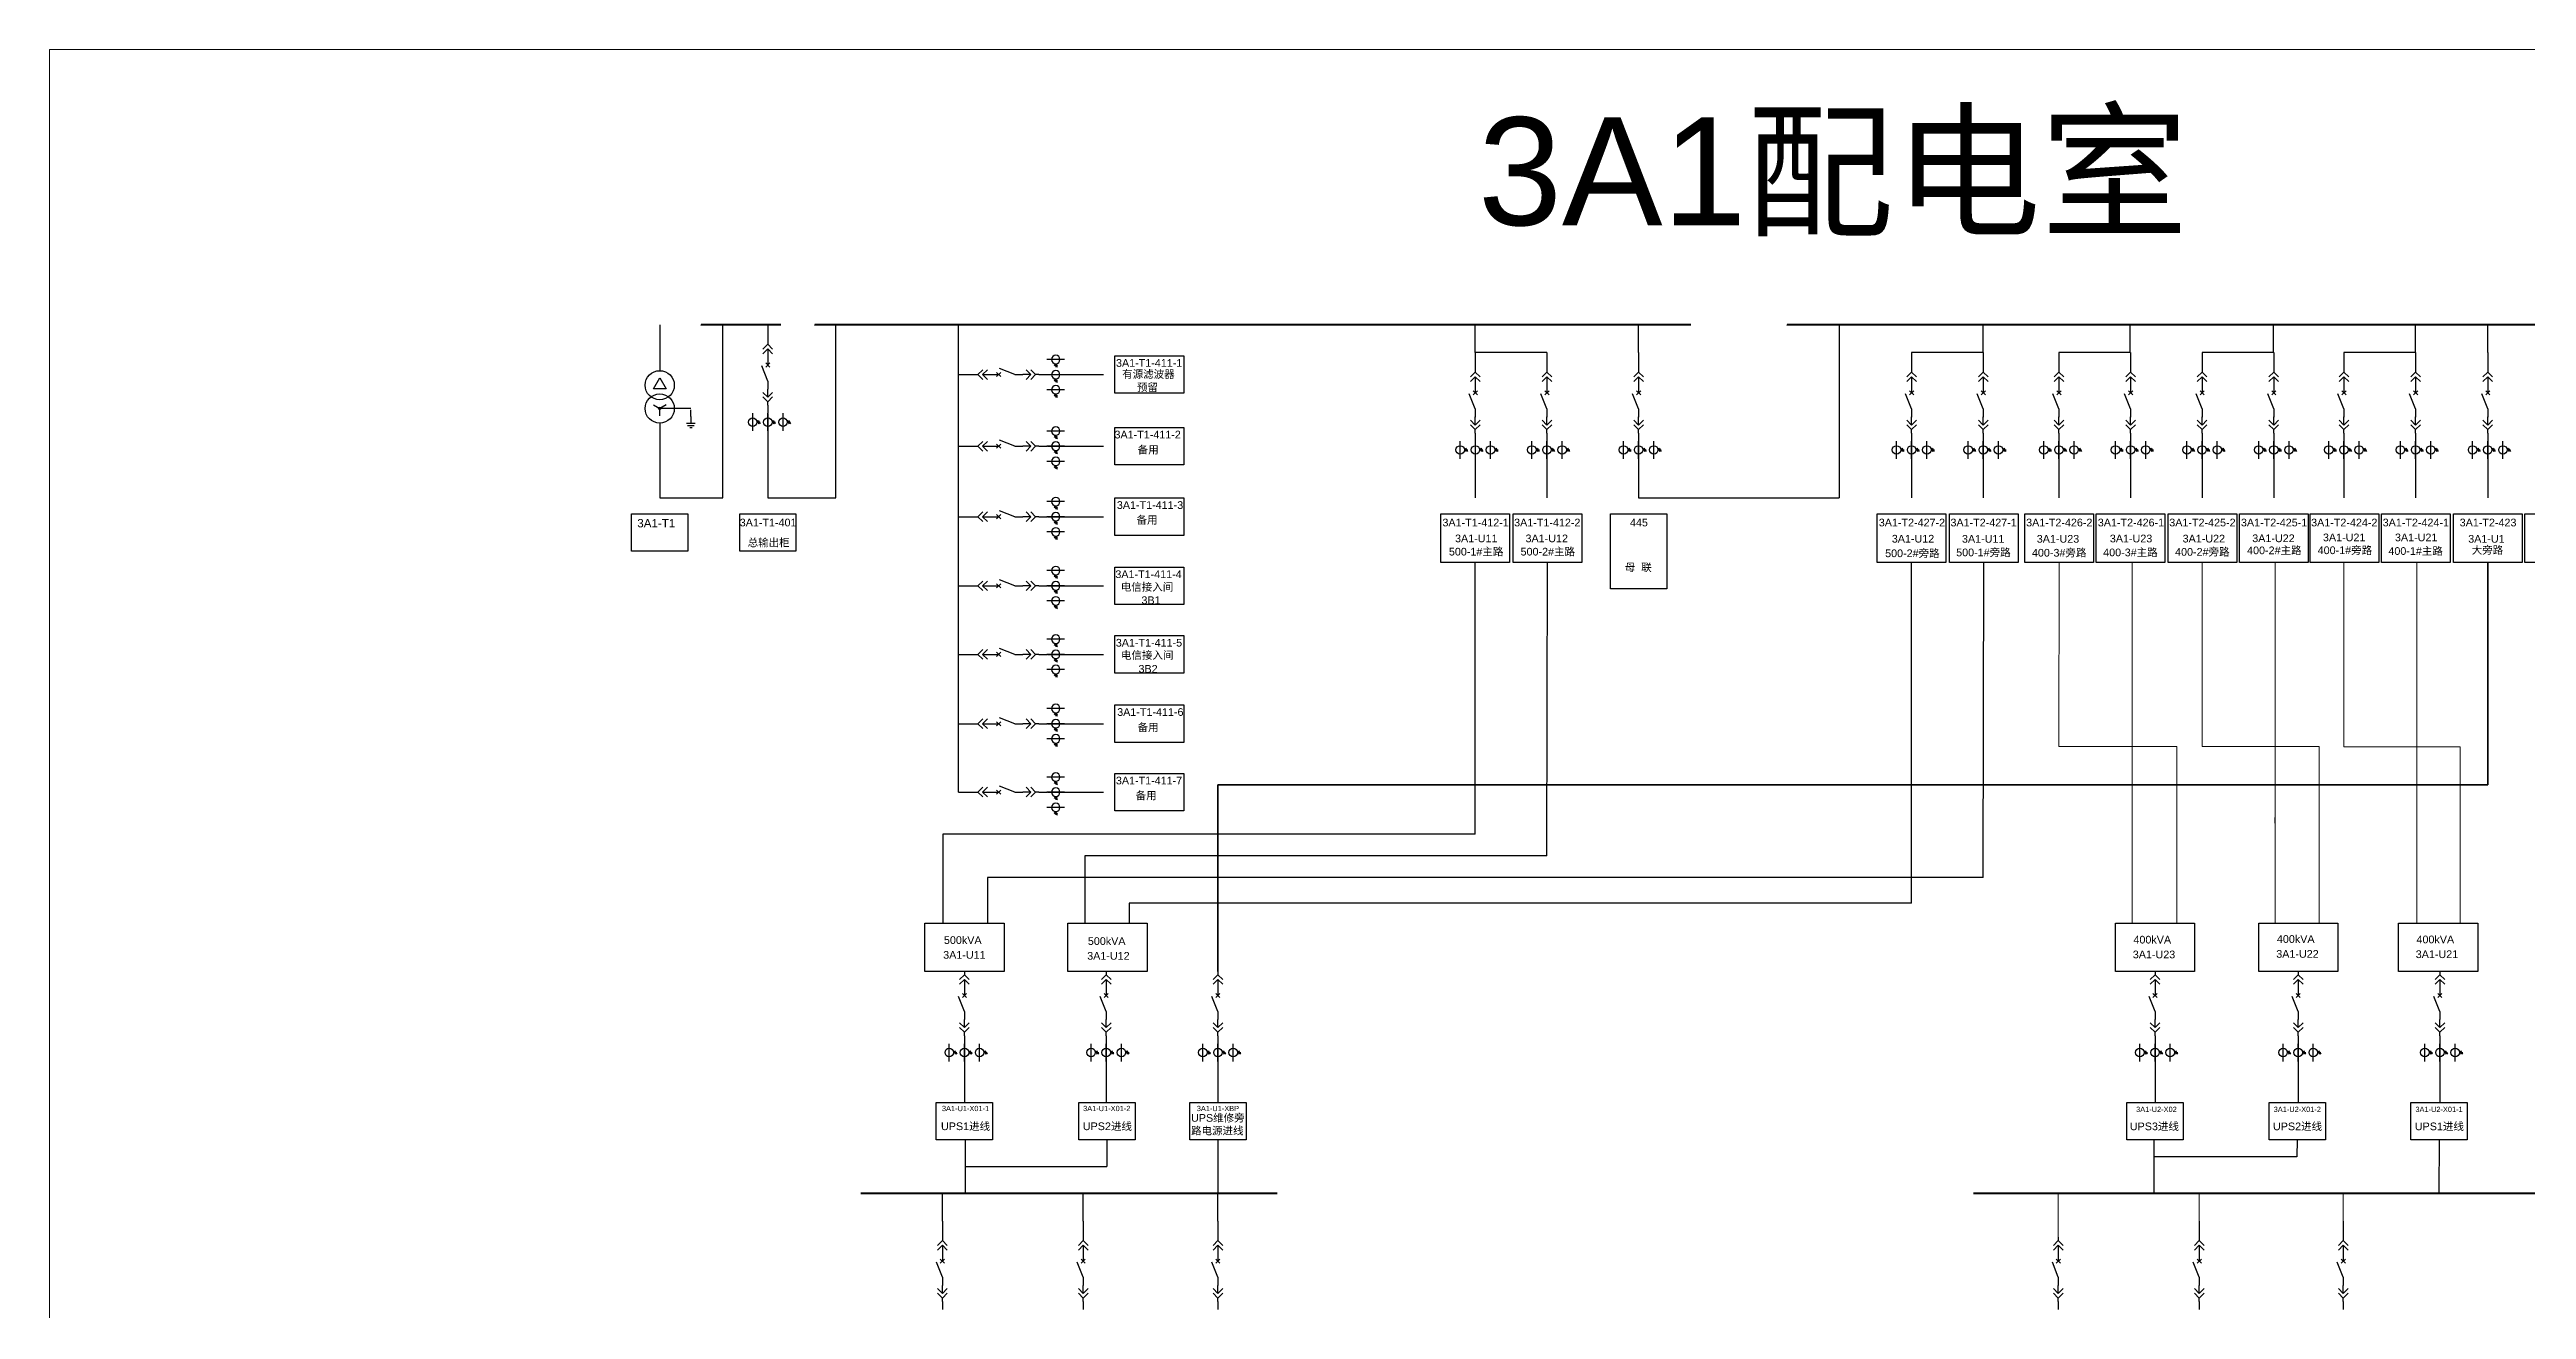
# Model space of a CAD drawing. Header units: millimetres. Extents: x 15 to 365, y 9 to 309.
# Drawn here: x 15.4 to 244.9, y 192.3 to 309.1 of the extents above; entities that cross this region are included whole.
import ezdxf
from ezdxf.enums import TextEntityAlignment as Align

# ---------------------------------------------------------------- set-up
doc = ezdxf.new("R2010")
doc.units = ezdxf.units.MM
doc.linetypes.add('CENTER', pattern=[2, 1.25, -0.25, 0.25, -0.25])
doc.linetypes.add('CONTINOUS', pattern=[0])
doc.styles.get("Standard").update_dxf_attribs({"font": 'arial.ttf'})

# ---------------------------------------------------------------- blocks, each defined once
blk = doc.blocks.new('DYDQAA05')
at = {"color": 0}
blk.add_lwpolyline([(0, 0), (0, -7)], dxfattribs=at)
blk = doc.blocks.new('DYDQAA03')
at = {"color": 0}
for points in [[(0, 0), (0, -1.5)], [(-2.1, -3.6), (0, -1.5)], [(-2.1, -5.6), (0, -3.5)], [(2.1, -3.6), (0, -1.5)], [(2.1, -5.6), (0, -3.5)], [(0, -3.5), (0, -7)]]:
    blk.add_lwpolyline(points, dxfattribs=at)
blk = doc.blocks.new('DYDQAA09')
at = {"color": 0}
blk.add_lwpolyline([(0, 0), (0, -3.5)], dxfattribs=at)
blk.add_lwpolyline([(0, 0), (0, -3.5)], dxfattribs=at)
blk.add_lwpolyline([(0, 0), (0, -3.5)], dxfattribs=at)
blk.add_lwpolyline([(0, 0), (0, -3.5)], dxfattribs=at)
blk.add_lwpolyline([(0, 0), (0, -3.5)], dxfattribs=at)
blk.add_lwpolyline([(0, 0), (0, -3.5)], dxfattribs=at)
blk.add_lwpolyline([(0, 0), (0, -3.5)], dxfattribs=at)
blk.add_lwpolyline([(0, 0), (0, -3.5)], dxfattribs=at)
blk.add_lwpolyline([(0, 0), (0, -3.5)], dxfattribs=at)
blk = doc.blocks.new('DYDQ0201')
at = {"color": 0}
for points in [[(0.9, -0.9), (-0.9, 0.9)], [(-0.9, -0.9), (0.9, 0.9)], [(0, -7), (-2.6, -0.4)]]:
    blk.add_lwpolyline(points, dxfattribs=at)
blk = doc.blocks.new('DYDQAA04')
at = {"color": 0}
for points in [[(0, -3.5), (0, 0)], [(-2.1, -1.4), (0, -3.5)], [(-2.1, -3.4), (0, -5.5)], [(2.1, -1.4), (0, -3.5)], [(2.1, -3.4), (0, -5.5)], [(0, -7), (0, -5.5)]]:
    blk.add_lwpolyline(points, dxfattribs=at)
blk = doc.blocks.new('A$C03DD39B5')
for p, q in [((417, 475), (283, 392)), ((417, 422), (283, 339)), ((350, 333), (350, 467))]:
    blk.add_line(p, q)
blk.add_lwpolyline([(700, 167), (0, 167)])
blk.add_circle((350, 167), 167)

msp = doc.modelspace()

# ---------------------------------------------------------------- linework, layer by layer
for p, q in [((71.95, 283.57, -4943.05), (71.95, 279.33, -9553.99)), ((77.81, 267.55, -9553.99), (77.81, 283.57, -7768.6)), ((88.26, 267.55, -7768.6), (88.26, 283.57, -7768.6)), ((99.62, 240.26), (99.62, 283.57, -7768.6)), ((147.5, 280.99, -9151.88), (147.5, 283.57, -7768.6)), ((162.63, 280.99, -9969.82), (162.63, 283.57, -8586.54)), ((194.55, 280.99, -9969.82), (194.55, 283.57, -8586.54)), ((208.17, 280.99, -9969.82), (208.17, 283.57, -8586.54)), ((221.44, 280.99, -9969.82), (221.44, 283.57, -8586.54)), ((234.6, 280.99, -9969.82), (234.6, 283.57, -8586.54)), ((241.29, 280.99, -9969.82), (241.29, 283.57, -8586.54)), ((154.14, 280.99, -9151.88), (147.5, 280.99, -9151.88)), ((194.56, 280.99, -9969.82), (187.92, 280.99, -9969.82)), ((208.21, 280.99, -9969.82), (201.57, 280.99, -9969.82)), ((221.47, 280.99, -9969.82), (214.83, 280.99, -9969.82)), ((234.61, 280.99, -9969.82), (227.97, 280.99, -9969.82)), ((71.36, 277.63, -9553.99), (71.95, 278.65, -9553.99)), ((71.36, 277.63, -9553.99), (71.95, 278.65, -9553.99)), ((71.95, 278.65, -9553.99), (72.54, 277.63, -9553.99)), ((107.86, 278.96, 2201.22), (109.5, 278.96, 2201.22)), ((109.5, 278.96, 2201.22), (113.07, 278.96, 2201.22)), ((72.54, 277.63, -9553.99), (71.36, 277.63, -9553.99)), ((71.36, 276.15, -9553.99), (71.95, 275.81, -9553.99)), ((71.94, 275.91, -9553.99), (71.85, 275.82, -9553.99)), ((71.98, 275.9, -9553.99), (71.85, 275.77, -9553.99)), ((72, 275.9, -9553.99), (71.86, 275.76, -9553.99)), ((71.91, 275.9, -9553.99), (71.86, 275.85, -9553.99)), ((72.03, 275.87, -9553.99), (71.88, 275.73, -9553.99)), ((72.04, 275.86, -9553.99), (71.9, 275.72, -9553.99)), ((72.05, 275.83, -9553.99), (71.93, 275.71, -9553.99)), ((72.54, 276.15, -9553.99), (71.95, 275.81, -9553.99)), ((71.95, 275.13, -9553.99), (71.95, 275.81, -9553.99)), ((74.84, 275.81, -9553.99), (71.95, 275.81, -9553.99)), ((72.05, 275.8, -9553.99), (71.95, 275.71, -9553.99)), ((71.95, 274.45, -9553.99), (71.95, 267.55, -9553.99)), ((74.43, 274.45, -9553.99), (75.24, 274.45, -9553.99)), ((74.53, 274.25, -9553.99), (75.14, 274.25, -9553.99)), ((74.74, 274.05, -9553.99), (74.94, 274.05, -9553.99)), ((81.96, 275.33, -7768.6), (81.96, 273.69, -7768.6)), ((81.96, 273.69, -7768.6), (81.96, 267.55, -7768.6)), ((107.86, 272.32, 2201.22), (109.5, 272.32, 2201.22)), ((109.5, 272.32, 2201.22), (113.07, 272.32, 2201.22)), ((147.5, 272.75, -6950.66), (147.5, 271.11, -6950.66)), ((147.5, 271.11, -6950.66), (147.5, 267.55, -6950.66)), ((154.14, 272.75, -6950.66), (154.14, 271.11, -6950.66)), ((154.14, 271.11, -6950.66), (154.14, 267.55, -6950.66)), ((162.63, 272.75, -7768.6), (162.63, 271.11, -7768.6)), ((162.63, 271.11, -7768.6), (162.63, 267.55, -7768.6)), ((187.92, 272.75, -7768.6), (187.92, 271.11, -7768.6)), ((187.92, 271.11, -7768.6), (187.92, 267.55, -7768.6)), ((194.56, 272.75, -7768.6), (194.56, 271.11, -7768.6)), ((194.56, 271.11, -7768.6), (194.56, 267.55, -7768.6)), ((201.57, 272.75, -7768.6), (201.57, 271.11, -7768.6)), ((201.57, 271.11, -7768.6), (201.57, 267.55, -7768.6)), ((208.21, 272.75, -7768.6), (208.21, 271.11, -7768.6)), ((208.21, 271.11, -7768.6), (208.21, 267.55, -7768.6)), ((214.83, 272.75, -7768.6), (214.83, 271.11, -7768.6)), ((214.83, 271.11, -7768.6), (214.83, 267.55, -7768.6)), ((221.47, 272.75, -7768.6), (221.47, 271.11, -7768.6)), ((221.47, 271.11, -7768.6), (221.47, 267.55, -7768.6)), ((227.97, 272.75, -7768.6), (227.97, 271.11, -7768.6)), ((227.97, 271.11, -7768.6), (227.97, 267.55, -7768.6)), ((234.61, 272.75, -7768.6), (234.61, 271.11, -7768.6)), ((234.61, 271.11, -7768.6), (234.61, 267.55, -7768.6)), ((241.29, 272.75, -7768.6), (241.29, 271.11, -7768.6)), ((241.29, 271.11, -7768.6), (241.29, 267.55, -7768.6)), ((71.95, 267.55, -9553.99), (77.81, 267.55, -9553.99)), ((81.96, 267.55, -7768.6), (88.26, 267.55, -7768.6)), ((107.86, 265.79, 2201.22), (109.5, 265.79, 2201.22)), ((109.5, 265.79, 2201.22), (113.07, 265.79, 2201.22)), ((107.86, 259.38, 2201.22), (109.5, 259.38, 2201.22)), ((109.5, 259.38, 2201.22), (113.07, 259.38, 2201.22)), ((107.86, 253.03, 2201.22), (109.5, 253.03, 2201.22)), ((109.5, 253.03, 2201.22), (113.07, 253.03, 2201.22)), ((107.86, 246.6, 2201.22), (109.5, 246.6, 2201.22)), ((109.5, 246.6, 2201.22), (113.07, 246.6, 2201.22)), ((107.86, 240.26, 2201.22), (109.5, 240.26, 2201.22)), ((109.5, 240.26, 2201.22), (113.07, 240.26, 2201.22)), ((100.18, 216.9, 2201.22), (100.18, 215.26, 2201.22)), ((113.31, 216.9, 2201.22), (113.31, 215.26, 2201.22)), ((123.66, 216.9, -8586.54), (123.66, 215.26, -8586.54)), ((210.47, 216.9, 2201.22), (210.47, 215.26, 2201.22)), ((223.73, 216.9, 2201.22), (223.73, 215.26, 2201.22)), ((236.86, 216.9, 2201.22), (236.86, 215.26, 2201.22)), ((100.18, 215.26, 2201.22), (100.18, 211.51, 2201.22)), ((113.31, 215.26, 2201.22), (113.31, 211.51, 2201.22)), ((123.66, 215.26, -8586.54), (123.66, 211.51, -8586.54)), ((210.47, 215.26, 4402.45), (210.47, 211.51, 2074.92)), ((223.73, 215.26, 4402.45), (223.73, 211.51, 2043.43)), ((236.86, 215.26, 4402.45), (236.86, 211.51, 2042.41)), ((100.23, 208.04, 2233.73), (100.23, 203.09, 2233.73)), ((113.37, 208.04, 2202.24), (113.37, 205.57, 2202.24)), ((123.66, 208.04, -8586.54), (123.66, 203.09, -8554.03)), ((210.36, 208.04, 2074.92), (210.36, 203.09, 4591.32)), ((223.64, 208.04, 2074.92), (223.62, 206.48, 4591.32)), ((236.78, 208.04, 2074.92), (236.76, 203.09, 4591.32)), ((100.23, 205.57, 2233.73), (113.37, 205.57, 2202.24)), ((223.62, 206.48, 4591.32), (210.36, 206.48, 4591.32)), ((98.13, 200.51, -9969.82), (98.13, 203.09, -8586.54)), ((111.18, 200.51, -9969.82), (111.18, 203.09, -8586.54)), ((123.66, 200.51, -9969.82), (123.66, 203.09, -8586.54))]:
    msp.add_line(p, q)
at = {"color": 1}
for p in [(181.21, 283.57, -7768.6), (162.63, 267.55, -7768.6)]:
    msp.add_line(p, (181.21, 267.55, -7768.6), dxfattribs=at)
at = {"linetype": 'CENTER', "ltscale": 0.5}
msp.add_line((74.84, 275.06, -9553.99), (74.84, 275.81, -9553.99), dxfattribs=at)
at = {"color": 6}
for p, q in [((147.5, 236.36, -10787.76), (147.48, 261.55, -7768.6)), ((154.14, 234.36, -10787.64), (154.18, 261.55, -7768.6)), ((98.19, 236.36, -10787.64), (98.19, 228.1, -10787.64)), ((147.5, 236.36, -10787.64), (98.19, 236.36, -10787.64)), ((111.32, 234.36, -10787.64), (111.32, 228.1, -10787.64)), ((154.14, 234.36, -10787.64), (111.32, 234.36, -10787.64))]:
    msp.add_line(p, q, dxfattribs=at)
at = {"color": 3}
for p, q in [((187.92, 229.96, -8586.41), (187.92, 261.55, -7768.6)), ((194.56, 232.35, -8586.41), (194.61, 261.55, -7768.6))]:
    msp.add_line(p, q, dxfattribs=at)
at = {"color": 3, "lineweight": 20}
for p, q in [((201.58, 261.55, -7768.6), (201.57, 244.5, -8586.54)), ((214.83, 261.55, -7768.6), (214.83, 244.48, -8586.54)), ((227.97, 261.55, -7768.6), (227.97, 244.45, -8586.54)), ((201.57, 244.5, -8586.54), (212.5, 244.5, -8586.54)), ((212.5, 244.5, -8586.54), (212.5, 228.11)), ((214.83, 244.48, -8586.54), (225.68, 244.48, -8586.54)), ((225.68, 244.48, -8586.54), (225.68, 228.11)), ((227.97, 244.45, -8586.54), (238.73, 244.45, -8586.54)), ((238.73, 244.45, -8586.54), (238.73, 228.11))]:
    msp.add_line(p, q, dxfattribs=at)
at = {"color": 6, "lineweight": 20}
for p, q in [((208.34, 228.11), (208.34, 261.55, -7768.6)), ((221.6, 228.11), (221.6, 261.55, -7768.6)), ((234.73, 228.11), (234.73, 261.55, -7768.6))]:
    msp.add_line(p, q, dxfattribs=at)
at = {"color": 5, "lineweight": 35}
for p, q in [((241.29, 261.55, -7768.6), (241.29, 240.94, -8586.54)), ((123.66, 240.94, -10787.76), (123.66, 223.65, -10787.76)), ((241.29, 240.94, -10787.76), (123.66, 240.94, -10787.76))]:
    msp.add_line(p, q, dxfattribs=at)
at = {"color": 3, "lineweight": -2}
msp.add_line((221.6, 237.38, -8177.57), (221.6, 237.9, -8177.57), dxfattribs=at)
at = {"color": 1, "lineweight": 40}
for p, q in [((90.59, 203.09, -8586.54), (129.15, 203.09, -8586.54)), ((193.65, 203.09, -6511.62), (257.26, 203.09, -6511.62))]:
    msp.add_line(p, q, dxfattribs=at)
at = {"color": 0, "lineweight": 20}
for p, q in [((201.51, 199.02, -7894.9), (201.51, 203.09, -6511.62)), ((214.57, 200.51, -7894.9), (214.57, 203.09, -6511.62)), ((227.91, 200.51, -7894.9), (227.91, 203.09, -6511.62))]:
    msp.add_line(p, q, dxfattribs=at)
at = {"color": 1, "lineweight": 13, "ltscale": 0.001071}
msp.add_lwpolyline([(15.42, 309.08), (364.76, 309.08), (364.76, 9.34), (15.42, 9.34)], close=True, dxfattribs=at)
at = {"color": 1, "lineweight": 40, "ltscale": 100}
for points, elevation in [([(83.17, 283.57), (75.8, 283.57), (75.8, 283.57)], -7768.6), ([(167.48, 283.57), (86.33, 283.57), (86.33, 283.57)], -7768.6), ([(283.44, 283.57), (176.39, 283.57), (176.39, 283.57)], -8586.54)]:
    msp.add_lwpolyline(points, dxfattribs=dict(at, elevation=elevation))
for points, elevation in [([(114.11, 280.69), (120.49, 280.69), (120.49, 277.22), (114.11, 277.22)], 2201.22), ([(114.11, 274.05), (120.49, 274.05), (120.49, 270.58), (114.11, 270.58)], 2201.22), ([(114.11, 267.52), (120.49, 267.52), (120.49, 264.05), (114.11, 264.05)], 2201.22), ([(69.35, 266.06), (74.56, 266.06), (74.56, 262.58), (69.35, 262.58)], -5002.39), ([(79.36, 266.06), (84.57, 266.06), (84.57, 262.58), (79.36, 262.58)], -8586.54), ([(144.3, 266.06), (150.66, 266.06), (150.66, 261.55), (144.3, 261.55)], -7768.6), ([(151, 266.06), (157.36, 266.06), (157.36, 261.55), (151, 261.55)], -7768.6), ([(160.03, 266.06), (165.24, 266.06), (165.24, 259.1), (160.03, 259.1)], -8586.54), ([(184.73, 266.06), (191.09, 266.06), (191.09, 261.55), (184.73, 261.55)], -7768.6), ([(191.43, 266.06), (197.79, 266.06), (197.79, 261.55), (191.43, 261.55)], -7768.6), ([(198.41, 266.06), (204.76, 266.06), (204.76, 261.55), (198.41, 261.55)], -7768.6), ([(205.02, 266.06), (211.38, 266.06), (211.38, 261.55), (205.02, 261.55)], -7768.6), ([(211.69, 266.06), (218.05, 266.06), (218.05, 261.55), (211.69, 261.55)], -7768.6), ([(218.28, 266.06), (224.64, 266.06), (224.64, 261.55), (218.28, 261.55)], -7768.6), ([(224.84, 266.06), (231.2, 266.06), (231.2, 261.55), (224.84, 261.55)], -7768.6), ([(231.46, 266.06), (237.82, 266.06), (237.82, 261.55), (231.46, 261.55)], -7768.6), ([(238.11, 266.06), (244.47, 266.06), (244.47, 261.55), (238.11, 261.55)], -7768.6), ([(244.74, 266.06), (251.09, 266.06), (251.09, 261.55), (244.74, 261.55)], -7768.6), ([(114.11, 261.12), (120.49, 261.12), (120.49, 257.64), (114.11, 257.64)], 2201.22), ([(114.11, 254.77), (120.49, 254.77), (120.49, 251.29), (114.11, 251.29)], 2201.22), ([(114.11, 248.34), (120.49, 248.34), (120.49, 244.87), (114.11, 244.87)], 2201.22), ([(114.11, 241.99), (120.49, 241.99), (120.49, 238.52), (114.11, 238.52)], 2201.22), ([(97.57, 211.51), (102.78, 211.51), (102.78, 208.04), (97.57, 208.04)], 2201.22), ([(110.77, 211.51), (115.98, 211.51), (115.98, 208.04), (110.77, 208.04)], 2201.22), ([(121.06, 211.51), (126.27, 211.51), (126.27, 208.04), (121.06, 208.04)], -8586.54), ([(207.86, 211.51), (213.07, 211.51), (213.07, 208.04), (207.86, 208.04)], 2074.92), ([(221.04, 211.51), (226.25, 211.51), (226.25, 208.04), (221.04, 208.04)], 2074.92), ([(234.18, 211.51), (239.38, 211.51), (239.38, 208.04), (234.18, 208.04)], 2074.92)]:
    msp.add_lwpolyline(points, close=True, dxfattribs=dict(elevation=elevation))
at = {"elevation": -9553.99}
msp.add_lwpolyline([(74.84, 275.06), (74.84, 274.45)], dxfattribs=at)
at = {"color": 3, "elevation": -8586.41}
for points in [[(194.56, 232.35), (102.31, 232.35), (102.31, 228.1)], [(187.92, 229.96), (187.92, 229.96), (115.44, 229.96), (115.44, 228.1)]]:
    msp.add_lwpolyline(points, dxfattribs=at)
for points in [[(96.51, 228.11), (103.85, 228.11), (103.85, 223.65), (96.51, 223.65)], [(109.75, 228.11), (117.09, 228.11), (117.09, 223.65), (109.75, 223.65)], [(206.8, 228.11), (214.14, 228.11), (214.14, 223.65), (206.8, 223.65)], [(220.07, 228.11), (227.4, 228.11), (227.4, 223.65), (220.07, 223.65)], [(233.02, 228.11), (240.36, 228.11), (240.36, 223.65), (233.02, 223.65)]]:
    msp.add_lwpolyline(points, close=True)
at = {"linetype": 'CONTINOUS'}
for centre in [(71.95, 277.97, -9553.99), (71.95, 275.81, -9553.99)]:
    msp.add_circle(centre, 1.35, dxfattribs=at)
msp.add_circle((71.95, 275.81, -9553.99), 0.101)

# ---------------------------------------------------------------- block references
at = {"xscale": 0.2128962921302706, "yscale": 0.2128962921302706, "zscale": 0.2128962921302706}
for name, p in [('DYDQAA05', (81.96, 283.57, -9969.82)), ('DYDQ0201', (81.96, 279.84, -9969.82)), ('DYDQAA03', (81.96, 282.08, -9969.82)), ('DYDQAA09', (81.96, 280.59, -9969.82)), ('DYDQAA05', (147.5, 280.99, -9151.88)), ('DYDQAA05', (154.14, 280.99, -9151.88)), ('DYDQAA05', (162.63, 280.99, -9969.82)), ('DYDQAA05', (187.92, 280.99, -9969.82)), ('DYDQAA05', (194.56, 280.99, -9969.82)), ('DYDQAA05', (201.57, 280.99, -9969.82)), ('DYDQAA05', (208.21, 280.99, -9969.82)), ('DYDQAA05', (214.83, 280.99, -9969.82)), ('DYDQAA05', (221.47, 280.99, -9969.82)), ('DYDQAA05', (227.97, 280.99, -9969.82)), ('DYDQAA05', (234.61, 280.99, -9969.82)), ('DYDQAA05', (241.29, 280.99, -9969.82)), ('DYDQAA09', (81.96, 278.35, -9969.82)), ('DYDQAA03', (147.5, 279.5, -9151.88)), ('DYDQAA09', (147.5, 278.01, -9151.88)), ('DYDQAA03', (154.14, 279.5, -9151.88)), ('DYDQAA09', (154.14, 278.01, -9151.88)), ('DYDQAA03', (162.63, 279.5, -9969.82)), ('DYDQAA09', (162.63, 278.01, -9969.82)), ('DYDQAA03', (187.92, 279.5, -9969.82)), ('DYDQAA09', (187.92, 278.01, -9969.82)), ('DYDQAA03', (194.56, 279.5, -9969.82)), ('DYDQAA09', (194.56, 278.01, -9969.82)), ('DYDQAA03', (201.57, 279.5, -9969.82)), ('DYDQAA09', (201.57, 278.01, -9969.82)), ('DYDQAA03', (208.21, 279.5, -9969.82)), ('DYDQAA09', (208.21, 278.01, -9969.82)), ('DYDQAA03', (214.83, 279.5, -9969.82)), ('DYDQAA09', (214.83, 278.01, -9969.82)), ('DYDQAA03', (221.47, 279.5, -9969.82)), ('DYDQAA09', (221.47, 278.01, -9969.82)), ('DYDQAA03', (227.97, 279.5, -9969.82)), ('DYDQAA09', (227.97, 278.01, -9969.82)), ('DYDQAA03', (234.61, 279.5, -9969.82)), ('DYDQAA09', (234.61, 278.01, -9969.82)), ('DYDQAA03', (241.29, 279.5, -9969.82)), ('DYDQAA09', (241.29, 278.01, -9969.82)), ('DYDQAA04', (81.96, 277.61, -9969.82)), ('DYDQAA09', (81.96, 276.12, -9969.82)), ('DYDQ0201', (147.5, 277.26, -9151.88)), ('DYDQAA09', (147.5, 275.77, -9151.88)), ('DYDQ0201', (154.14, 277.26, -9151.88)), ('DYDQAA09', (154.14, 275.77, -9151.88)), ('DYDQ0201', (162.63, 277.26, -9969.82)), ('DYDQAA09', (162.63, 275.77, -9969.82)), ('DYDQ0201', (187.92, 277.26, -9969.82)), ('DYDQAA09', (187.92, 275.77, -9969.82)), ('DYDQ0201', (194.56, 277.26, -9969.82)), ('DYDQAA09', (194.56, 275.77, -9969.82)), ('DYDQ0201', (201.57, 277.26, -9969.82)), ('DYDQAA09', (201.57, 275.77, -9969.82)), ('DYDQ0201', (208.21, 277.26, -9969.82)), ('DYDQAA09', (208.21, 275.77, -9969.82)), ('DYDQ0201', (214.83, 277.26, -9969.82)), ('DYDQAA09', (214.83, 275.77, -9969.82)), ('DYDQ0201', (221.47, 277.26, -9969.82)), ('DYDQAA09', (221.47, 275.77, -9969.82)), ('DYDQ0201', (227.97, 277.26, -9969.82)), ('DYDQAA09', (227.97, 275.77, -9969.82)), ('DYDQ0201', (234.61, 277.26, -9969.82)), ('DYDQAA09', (234.61, 275.77, -9969.82)), ('DYDQ0201', (241.29, 277.26, -9969.82)), ('DYDQAA09', (241.29, 275.77, -9969.82)), ('DYDQAA04', (147.5, 275.03, -9151.88)), ('DYDQAA09', (147.5, 273.54, -9151.88)), ('DYDQAA04', (154.14, 275.03, -9151.88)), ('DYDQAA09', (154.14, 273.54, -9151.88)), ('DYDQAA04', (162.63, 275.03, -9969.82)), ('DYDQAA09', (162.63, 273.54, -9969.82)), ('DYDQAA04', (187.92, 275.03, -9969.82)), ('DYDQAA09', (187.92, 273.54, -9969.82)), ('DYDQAA04', (194.56, 275.03, -9969.82)), ('DYDQAA09', (194.56, 273.54, -9969.82)), ('DYDQAA04', (201.57, 275.03, -9969.82)), ('DYDQAA09', (201.57, 273.54, -9969.82)), ('DYDQAA04', (208.21, 275.03, -9969.82)), ('DYDQAA09', (208.21, 273.54, -9969.82)), ('DYDQAA04', (214.83, 275.03, -9969.82)), ('DYDQAA09', (214.83, 273.54, -9969.82)), ('DYDQAA04', (221.47, 275.03, -9969.82)), ('DYDQAA09', (221.47, 273.54, -9969.82)), ('DYDQAA04', (227.97, 275.03, -9969.82)), ('DYDQAA09', (227.97, 273.54, -9969.82)), ('DYDQAA04', (234.61, 275.03, -9969.82)), ('DYDQAA09', (234.61, 273.54, -9969.82)), ('DYDQAA04', (241.29, 275.03, -9969.82)), ('DYDQAA09', (241.29, 273.54, -9969.82)), ('DYDQAA03', (100.18, 223.65)), ('DYDQAA03', (113.31, 223.65)), ('DYDQAA03', (123.66, 223.65, -10787.76)), ('DYDQAA03', (210.47, 223.65)), ('DYDQAA03', (223.73, 223.65)), ('DYDQAA03', (236.86, 223.65)), ('DYDQ0201', (100.18, 221.42)), ('DYDQAA09', (100.18, 222.16)), ('DYDQ0201', (113.31, 221.42)), ('DYDQAA09', (113.31, 222.16)), ('DYDQ0201', (123.66, 221.42, -10787.76)), ('DYDQAA09', (123.66, 222.16, -10787.76)), ('DYDQ0201', (210.47, 221.42)), ('DYDQAA09', (210.47, 222.16)), ('DYDQ0201', (223.73, 221.42)), ('DYDQAA09', (223.73, 222.16)), ('DYDQ0201', (236.86, 221.42)), ('DYDQAA09', (236.86, 222.16)), ('DYDQAA04', (100.18, 219.18)), ('DYDQAA09', (100.18, 219.93)), ('DYDQAA04', (113.31, 219.18)), ('DYDQAA09', (113.31, 219.93)), ('DYDQAA04', (123.66, 219.18, -10787.76)), ('DYDQAA09', (123.66, 219.93, -10787.76)), ('DYDQAA04', (210.47, 219.18)), ('DYDQAA09', (210.47, 219.93)), ('DYDQAA04', (223.73, 219.18)), ('DYDQAA09', (223.73, 219.93)), ('DYDQAA04', (236.86, 219.18)), ('DYDQAA09', (236.86, 219.93)), ('DYDQAA09', (100.18, 217.69)), ('DYDQAA09', (113.31, 217.69)), ('DYDQAA09', (123.66, 217.69, -10787.76)), ('DYDQAA09', (210.47, 217.69)), ('DYDQAA09', (223.73, 217.69)), ('DYDQAA09', (236.86, 217.69)), ('DYDQAA05', (98.13, 200.51, -9969.82)), ('DYDQAA05', (111.18, 200.51, -9969.82)), ('DYDQAA05', (123.66, 200.51, -9969.82)), ('DYDQAA03', (98.13, 199.02, -9969.82)), ('DYDQAA09', (98.13, 197.53, -9969.82)), ('DYDQAA03', (111.18, 199.02, -9969.82)), ('DYDQAA09', (111.18, 197.53, -9969.82)), ('DYDQAA03', (123.66, 199.02, -9969.82)), ('DYDQAA09', (123.66, 197.53, -9969.82)), ('DYDQAA03', (201.51, 199.02, -7894.9)), ('DYDQAA09', (201.51, 197.53, -7894.9)), ('DYDQAA03', (214.57, 199.02, -7894.9)), ('DYDQAA09', (214.57, 197.53, -7894.9)), ('DYDQAA03', (227.91, 199.02, -7894.9)), ('DYDQAA09', (227.91, 197.53, -7894.9)), ('DYDQ0201', (98.13, 196.79, -9969.82)), ('DYDQAA09', (98.13, 195.3, -9969.82)), ('DYDQ0201', (111.18, 196.79, -9969.82)), ('DYDQAA09', (111.18, 195.3, -9969.82)), ('DYDQ0201', (123.66, 196.79, -9969.82)), ('DYDQAA09', (123.66, 195.3, -9969.82)), ('DYDQ0201', (201.51, 196.79, -7894.9)), ('DYDQAA09', (201.51, 195.3, -7894.9)), ('DYDQ0201', (214.57, 196.79, -7894.9)), ('DYDQAA09', (214.57, 195.3, -7894.9)), ('DYDQ0201', (227.91, 196.79, -7894.9)), ('DYDQAA09', (227.91, 195.3, -7894.9)), ('DYDQAA04', (98.13, 194.55, -9969.82)), ('DYDQAA09', (98.13, 193.06, -9969.82)), ('DYDQAA04', (111.18, 194.55, -9969.82)), ('DYDQAA09', (111.18, 193.06, -9969.82)), ('DYDQAA04', (123.66, 194.55, -9969.82)), ('DYDQAA09', (123.66, 193.06, -9969.82)), ('DYDQAA04', (201.51, 194.55, -7894.9)), ('DYDQAA09', (201.51, 193.06, -7894.9)), ('DYDQAA04', (214.57, 194.55, -7894.9)), ('DYDQAA09', (214.57, 193.06, -7894.9)), ('DYDQAA04', (227.91, 194.55, -7894.9)), ('DYDQAA09', (227.91, 193.06, -7894.9))]:
    msp.add_blockref(name, p, dxfattribs=at)
at = {"linetype": 'Continuous', "yscale": 0.00233888397733859, "zscale": 0.00233888397733859}
for p, xscale, rotation in [((107.82, 280.75, 2201.22), -0.00233888397733859, 180), ((107.82, 279.34, 2201.22), -0.00233888397733859, 180), ((107.82, 277.94, 2201.22), -0.00233888397733859, 180), ((80.17, 275.37, -7768.6), 0.00233888397733859, 270), ((81.57, 275.37, -7768.6), 0.00233888397733859, 270), ((82.98, 275.37, -7768.6), 0.00233888397733859, 270), ((107.82, 274.11, 2201.22), -0.00233888397733859, 180), ((107.82, 272.71, 2201.22), -0.00233888397733859, 180), ((107.82, 271.3, 2201.22), -0.00233888397733859, 180), ((145.71, 272.79, -6950.66), 0.00233888397733859, 270), ((147.12, 272.79, -6950.66), 0.00233888397733859, 270), ((148.52, 272.79, -6950.66), 0.00233888397733859, 270), ((152.35, 272.79, -6950.66), 0.00233888397733859, 270), ((153.75, 272.79, -6950.66), 0.00233888397733859, 270), ((155.16, 272.79, -6950.66), 0.00233888397733859, 270), ((160.84, 272.79, -7768.6), 0.00233888397733859, 270), ((162.24, 272.79, -7768.6), 0.00233888397733859, 270), ((163.64, 272.79, -7768.6), 0.00233888397733859, 270), ((186.13, 272.79, -7768.6), 0.00233888397733859, 270), ((187.53, 272.79, -7768.6), 0.00233888397733859, 270), ((188.94, 272.79, -7768.6), 0.00233888397733859, 270), ((192.77, 272.79, -7768.6), 0.00233888397733859, 270), ((194.17, 272.79, -7768.6), 0.00233888397733859, 270), ((195.58, 272.79, -7768.6), 0.00233888397733859, 270), ((199.78, 272.79, -7768.6), 0.00233888397733859, 270), ((201.18, 272.79, -7768.6), 0.00233888397733859, 270), ((202.58, 272.79, -7768.6), 0.00233888397733859, 270), ((206.42, 272.79, -7768.6), 0.00233888397733859, 270), ((207.82, 272.79, -7768.6), 0.00233888397733859, 270), ((209.22, 272.79, -7768.6), 0.00233888397733859, 270), ((213.04, 272.79, -7768.6), 0.00233888397733859, 270), ((214.44, 272.79, -7768.6), 0.00233888397733859, 270), ((215.85, 272.79, -7768.6), 0.00233888397733859, 270), ((219.68, 272.79, -7768.6), 0.00233888397733859, 270), ((221.08, 272.79, -7768.6), 0.00233888397733859, 270), ((222.49, 272.79, -7768.6), 0.00233888397733859, 270), ((226.18, 272.79, -7768.6), 0.00233888397733859, 270), ((227.58, 272.79, -7768.6), 0.00233888397733859, 270), ((228.98, 272.79, -7768.6), 0.00233888397733859, 270), ((232.81, 272.79, -7768.6), 0.00233888397733859, 270), ((234.22, 272.79, -7768.6), 0.00233888397733859, 270), ((235.62, 272.79, -7768.6), 0.00233888397733859, 270), ((239.5, 272.79, -7768.6), 0.00233888397733859, 270), ((240.9, 272.79, -7768.6), 0.00233888397733859, 270), ((242.31, 272.79, -7768.6), 0.00233888397733859, 270), ((107.82, 267.58, 2201.22), -0.00233888397733859, 180), ((107.82, 266.18, 2201.22), -0.00233888397733859, 180), ((107.82, 264.77, 2201.22), -0.00233888397733859, 180), ((107.82, 261.18, 2201.22), -0.00233888397733859, 180), ((107.82, 259.77, 2201.22), -0.00233888397733859, 180), ((107.82, 258.37, 2201.22), -0.00233888397733859, 180), ((107.82, 254.83, 2201.22), -0.00233888397733859, 180), ((107.82, 253.42, 2201.22), -0.00233888397733859, 180), ((107.82, 252.02, 2201.22), -0.00233888397733859, 180), ((107.82, 248.4, 2201.22), -0.00233888397733859, 180), ((107.82, 246.99, 2201.22), -0.00233888397733859, 180), ((107.82, 245.59, 2201.22), -0.00233888397733859, 180), ((107.82, 242.05, 2201.22), -0.00233888397733859, 180), ((107.82, 240.65, 2201.22), -0.00233888397733859, 180), ((107.82, 239.24, 2201.22), -0.00233888397733859, 180), ((98.38, 216.95, 2201.22), 0.00233888397733859, 270), ((99.79, 216.95, 2201.22), 0.00233888397733859, 270), ((101.19, 216.95, 2201.22), 0.00233888397733859, 270), ((111.52, 216.95, 2201.22), 0.00233888397733859, 270), ((112.92, 216.95, 2201.22), 0.00233888397733859, 270), ((114.33, 216.95, 2201.22), 0.00233888397733859, 270), ((121.87, 216.95, -8586.54), 0.00233888397733859, 270), ((123.27, 216.95, -8586.54), 0.00233888397733859, 270), ((124.68, 216.95, -8586.54), 0.00233888397733859, 270), ((208.67, 216.95, 2201.22), 0.00233888397733859, 270), ((210.08, 216.95, 2201.22), 0.00233888397733859, 270), ((211.48, 216.95, 2201.22), 0.00233888397733859, 270), ((221.94, 216.95, 2201.22), 0.00233888397733859, 270), ((223.34, 216.95, 2201.22), 0.00233888397733859, 270), ((224.74, 216.95, 2201.22), 0.00233888397733859, 270), ((235.07, 216.95, 2201.22), 0.00233888397733859, 270), ((236.47, 216.95, 2201.22), 0.00233888397733859, 270), ((237.88, 216.95, 2201.22), 0.00233888397733859, 270)]:
    msp.add_blockref('A$C03DD39B5', p, dxfattribs=dict(at, xscale=xscale, rotation=rotation))
at = {"xscale": -0.2128962921302706, "yscale": 0.2128962921302706, "zscale": 0.2128962921302706, "rotation": 90}
for name, p in [('DYDQAA05', (99.62, 278.96)), ('DYDQAA03', (101.11, 278.96)), ('DYDQAA09', (102.6, 278.96)), ('DYDQ0201', (103.35, 278.96)), ('DYDQAA09', (104.84, 278.96)), ('DYDQAA04', (105.59, 278.96)), ('DYDQAA09', (107.08, 278.96)), ('DYDQAA05', (99.62, 272.32)), ('DYDQAA03', (101.11, 272.32)), ('DYDQAA09', (102.6, 272.32)), ('DYDQ0201', (103.35, 272.32)), ('DYDQAA09', (104.84, 272.32)), ('DYDQAA04', (105.59, 272.32)), ('DYDQAA09', (107.08, 272.32)), ('DYDQAA03', (101.11, 265.79)), ('DYDQ0201', (103.35, 265.79)), ('DYDQAA04', (105.59, 265.79)), ('DYDQAA05', (99.62, 265.79)), ('DYDQAA09', (102.6, 265.79)), ('DYDQAA09', (104.84, 265.79)), ('DYDQAA09', (107.08, 265.79)), ('DYDQAA05', (99.62, 259.38)), ('DYDQAA03', (101.11, 259.38)), ('DYDQAA09', (102.6, 259.38)), ('DYDQ0201', (103.35, 259.38)), ('DYDQAA09', (104.84, 259.38)), ('DYDQAA04', (105.59, 259.38)), ('DYDQAA09', (107.08, 259.38)), ('DYDQAA05', (99.62, 253.03)), ('DYDQAA03', (101.11, 253.03)), ('DYDQAA09', (102.6, 253.03)), ('DYDQ0201', (103.35, 253.03)), ('DYDQAA09', (104.84, 253.03)), ('DYDQAA04', (105.59, 253.03)), ('DYDQAA09', (107.08, 253.03)), ('DYDQAA05', (99.62, 246.6)), ('DYDQAA03', (101.11, 246.6)), ('DYDQAA09', (102.6, 246.6)), ('DYDQ0201', (103.35, 246.6)), ('DYDQAA09', (104.84, 246.6)), ('DYDQAA04', (105.59, 246.6)), ('DYDQAA09', (107.08, 246.6)), ('DYDQAA05', (99.62, 240.26)), ('DYDQAA03', (101.11, 240.26)), ('DYDQAA09', (102.6, 240.26)), ('DYDQ0201', (103.35, 240.26)), ('DYDQAA09', (104.84, 240.26)), ('DYDQAA04', (105.59, 240.26)), ('DYDQAA09', (107.08, 240.26))]:
    msp.add_blockref(name, p, dxfattribs=at)
at = {"color": 0, "xscale": 0.2128962921302706, "yscale": 0.2128962921302706, "zscale": 0.2128962921302706}
for p in [(214.57, 200.51, -7894.9), (227.91, 200.51, -7894.9)]:
    msp.add_blockref('DYDQAA05', p, dxfattribs=at)

# ---------------------------------------------------------------- texts
at = {"lineweight": 0}
for s, height, p in [('3A1-T1-411-1', 0.7128, (117.29, 279.68, 817.94)), ('有源滤波器', 0.713, (117.22, 278.64, 1196.74)), ('预留', 0.713, (117.13, 277.41, 1323.04)), ('3A1-T1-411-2', 0.7128, (117.15, 273.04, 817.94)), ('备用', 0.713, (117.2, 271.63, 817.94)), ('3A1-T1-411-3', 0.7128, (117.37, 266.51, 817.94)), ('3A1-T1-401', 0.713, (81.99, 264.89, -9969.82)), ('备用', 0.713, (117.09, 265.13, 817.94)), ('3A1-T1-412-1', 0.7128, (147.53, 264.89, -9151.88)), ('3A1-U11', 0.713, (147.59, 263.42, 156.37)), ('3A1-T1-412-2', 0.7128, (154.17, 264.89, -9151.88)), ('3A1-U12', 0.713, (154.12, 263.42, 156.37)), ('445', 0.713, (162.66, 264.89, -9969.82)), ('3A1-T2-427-2', 0.7128, (187.95, 264.89, -9969.82)), ('3A1-U12', 0.713, (188.05, 263.39, 156.37)), ('3A1-T2-427-1', 0.7128, (194.59, 264.89, -9969.82)), ('3A1-U11', 0.713, (194.55, 263.38, 156.37)), ('3A1-T2-426-2', 0.7128, (201.6, 264.89, -9969.82)), ('3A1-U23', 0.713, (201.48, 263.38, 156.37)), ('3A1-T2-426-1', 0.7128, (208.24, 264.89, -9969.82)), ('3A1-U23', 0.713, (208.25, 263.41, 156.37)), ('3A1-T2-425-2', 0.7128, (214.86, 264.89, -9969.82)), ('3A1-U22', 0.713, (214.99, 263.4, 156.37)), ('3A1-T2-425-1', 0.7128, (221.5, 264.89, -9969.82)), ('3A1-U22', 0.713, (221.44, 263.43, 156.37)), ('3A1-T2-424-2', 0.7128, (228, 264.89, -9969.82)), ('3A1-U21', 0.713, (227.99, 263.51, 156.37)), ('3A1-T2-424-1', 0.7128, (234.63, 264.89, -9969.82)), ('3A1-U21', 0.713, (234.66, 263.51, 156.37)), ('3A1-T2-423', 0.713, (241.32, 264.89, -9969.82)), ('3A1-U1', 0.713, (241.17, 263.38, -7768.6)), ('总输出柜', 0.713, (82.04, 263.03, -9969.82)), ('500-1#主路', 0.713, (147.58, 262.19, 156.37)), ('500-2#主路', 0.713, (154.22, 262.19, 156.37)), ('500-2#旁路', 0.713, (187.99, 262.04, 156.37)), ('500-1#旁路', 0.713, (194.57, 262.12, 156.37)), ('400-3#旁路', 0.713, (201.59, 262.09, 156.37)), ('400-3#主路', 0.713, (208.19, 262.12, 156.37)), ('400-2#旁路', 0.713, (214.85, 262.17, 156.37)), ('400-2#主路', 0.713, (221.52, 262.31, 156.37)), ('400-1#旁路', 0.713, (228.06, 262.32, 156.37)), ('400-1#主路', 0.713, (234.61, 262.25, 156.37)), ('大旁路', 0.713, (241.27, 262.34, -9969.82)), ('3A1-T1-411-4', 0.7128, (117.23, 260.1, 817.94)), ('电信接入间', 0.713, (117.09, 258.92, 1070.49)), ('母  联', 0.713, (162.6, 260.73, -9969.82)), ('3B1', 0.713, (117.46, 257.69, 1196.79)), ('3A1-T1-411-5', 0.7128, (117.27, 253.75, 817.94)), ('电信接入间', 0.713, (117.11, 252.6, 1070.49)), ('3B2', 0.713, (117.19, 251.33, 1196.79)), ('3A1-T1-411-6', 0.7128, (117.4, 247.33, 817.94)), ('备用', 0.713, (117.19, 245.91, 24008.35)), ('3A1-T1-411-7', 0.7128, (117.28, 240.98, 817.94)), ('备用', 0.713, (117.01, 239.59, 24008.35)), ('3A1-U1-X01-1', 0.4901, (100.28, 210.7, 2957.88)), ('3A1-U1-X01-2', 0.4901, (113.36, 210.7, 2926.39)), ('3A1-U1-XBP', 0.49, (123.66, 210.7, -7862.39)), ('3A1-U2-X02', 0.49, (210.6, 210.62, 3175.53)), ('3A1-U2-X01-2', 0.4901, (223.65, 210.62, 3176.55)), ('3A1-U2-X01-1', 0.4901, (236.78, 210.62, 3208.04)), ('UPS1进线', 0.713, (100.28, 208.94, 976.75)), ('UPS2进线', 0.713, (113.42, 208.94, 945.26)), ('UPS3进线', 0.713, (210.41, 208.93, 3334.34)), ('UPS2进线', 0.713, (223.67, 208.93, 3302.85)), ('UPS1进线', 0.713, (236.81, 208.93, 3301.83))]:
    msp.add_text(s, height=height, dxfattribs=at).set_placement(p, align=Align.CENTER)
at = {"lineweight": 0, "ltscale": 100}
for s, p in [('3A1-U11', (98.21, 225.18, -408.97)), ('500kVA ', (98.28, 226.55)), ('3A1-U12', (111.55, 225.09, -11196.73)), ('500kVA ', (111.61, 226.46, -10787.76)), ('3A1-U23', (208.41, 225.22, -8586.54)), ('400kVA ', (208.47, 226.59, -8177.57)), ('3A1-U22', (221.7, 225.27, -8586.54)), ('400kVA ', (221.76, 226.65, -8177.57)), ('3A1-U21', (234.62, 225.24, -8586.54)), ('400kVA ', (234.69, 226.61, -8177.57))]:
    msp.add_text(s, height=0.713, dxfattribs=at).set_placement(p, align=Align.MIDDLE_LEFT)
at = {"color": 0, "insert": (147.76, 302.8, 14038.53), "char_height": 10, "width": 0.000000001, "attachment_point": 1}
msp.add_mtext('3A1{\\fSimSun|b0|i0|c134|p2;配电室}', dxfattribs=at)
at = {"attachment_point": 1}
for s, insert, char_height, width in [('3A1-T1', (69.87, 265.57, -1002.41), 0.77, 1.1343), ('UPS{\\fSimSun|b0|i0|c134|p34;维修旁\\P路电源进线}', (121.17, 210.43, -8586.54), 0.7128, 5.2091)]:
    msp.add_mtext(s, dxfattribs=dict(at, insert=insert, char_height=char_height, width=width))

doc.saveas('drawing.dxf')
